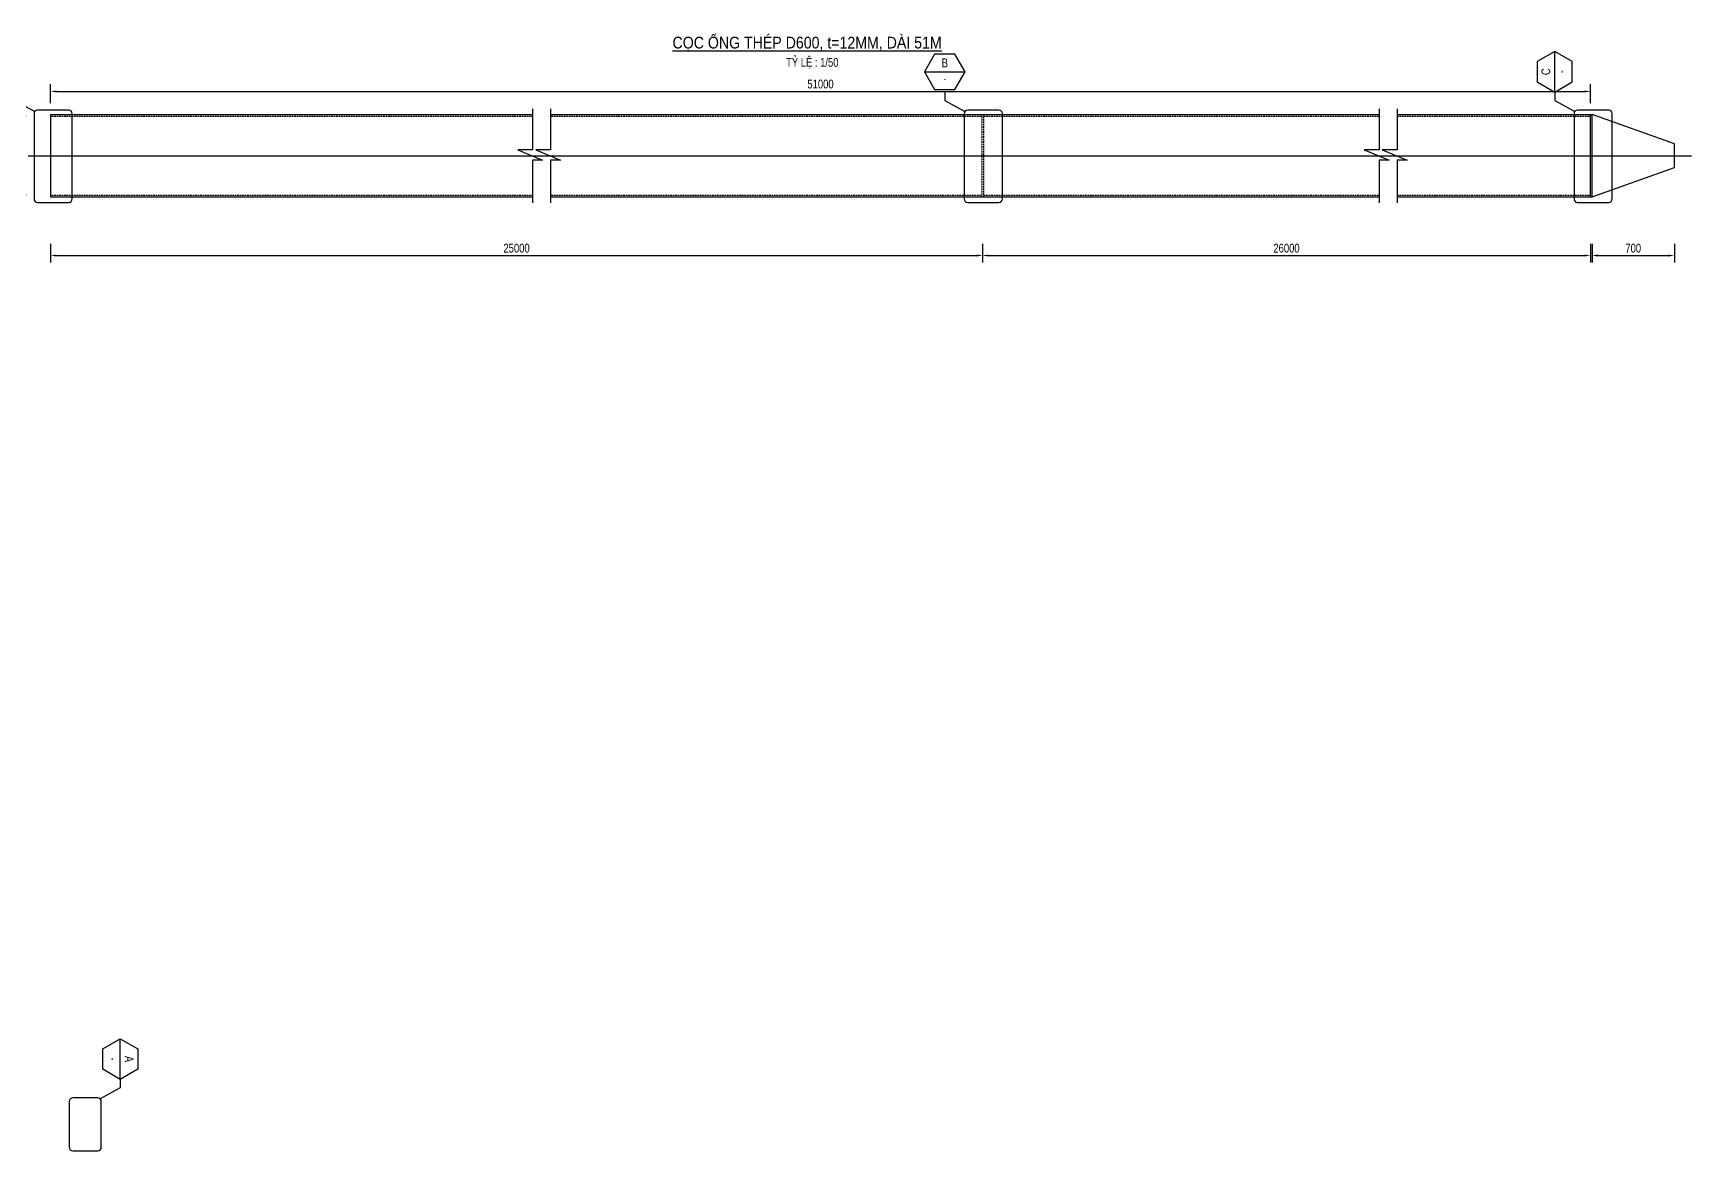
# Model space of a CAD drawing. Header units: millimetres. Extents: x -73021 to 3450336, y 75330 to 1037285.
# Drawn here: x -30586 to -16469, y 110963 to 120470 of the extents above; entities that cross this region are included whole.
import ezdxf
from ezdxf.enums import TextEntityAlignment as Align

# ---------------------------------------------------------------- set-up
doc = ezdxf.new("R2010")
doc.units = ezdxf.units.MM
doc.linetypes.add('CENTER', pattern=[50.8, 31.75, -6.35, 6.35, -6.35])
doc.linetypes.add('HIDDEN', pattern=[0.5, 0.3, -0.2])
for name, color, linetype in [('03_Dimension line', 4, 'Continuous'), ('BAO', 7, 'Continuous'), ('Big_Text_Note', 3, 'Continuous'), ('DIM', 4, 'Continuous'), ('KHUAT', 8, 'HIDDEN'), ('MANH', 4, 'Continuous'), ('TEXT', 3, 'Continuous'), ('Truc', 1, 'CENTER')]:
    doc.layers.add(name, color=color, linetype=linetype)
doc.styles.add('dim', font='romans.shx', dxfattribs={"width": 0.8})
doc.styles.add('Ghi chu', font='vn_vni.shx', dxfattribs={"width": 0.8})
doc.styles.add('Kich Thuoc', font='vn_vni.shx', dxfattribs={"width": 0.8})
doc.styles.add('TXT3', font='vn_vni.shx', dxfattribs={"width": 0.8})
doc.styles.add('TXT5', font='vn_vni.shx', dxfattribs={"width": 0.8})
doc.dimstyles.new('50', dxfattribs={"dimscale": 50, "dimtxt": 1.5, "dimasz": 1.5, "dimexe": 1, "dimexo": 1, "dimgap": 0.8, "dimtad": 1, "dimdec": 0, "dimzin": 0, "dimdsep": 46, "dimtxsty": 'dim', "dimblk": 'OPEN', "dimcen": 0.09, "dimdle": 0.15, "dimclrd": 256, "dimclre": 256, "dimclrt": 4, "dimadec": 0, "dimazin": 0, "dimtfac": 1, "dimtdec": 0, "dimtix": 1, "dimtmove": 1, "dimatfit": 3, "dimldrblk": 'OPEN', "dimfxl": 3, "dimfxlon": 1, "dimtolj": 1, "dimtzin": 0, "dimarcsym": 0})
doc.dimstyles.get("Standard").update_dxf_attribs({"dimscale": 0, "dimtxt": 1.5, "dimasz": 1, "dimexe": 1.2, "dimexo": 0, "dimgap": 0.5, "dimtad": 1, "dimdec": 0, "dimzin": 0, "dimdsep": 46, "dimtxsty": 'Kich Thuoc', "dimcen": 0.09, "dimclrd": 4, "dimclre": 4, "dimclrt": 4, "dimadec": 0, "dimazin": 0, "dimtfac": 1, "dimtdec": 0, "dimtix": 1, "dimtofl": 0, "dimtmove": 0, "dimatfit": 3, "dimfxl": 2, "dimfxlon": 1, "dimtolj": 1, "dimtzin": 0, "dimarcsym": 0})

# ---------------------------------------------------------------- blocks, each defined once
blk = doc.blocks.new('*D83')
at = {"layer": 'BAO', "color": 4, "lineweight": -2, "ltscale": 5}
for p, q in [((-30438, 118679), (-30438, 118519)), ((-30388, 118579), (-22556, 118579)), ((-22506, 118679), (-22506, 118519))]:
    blk.add_line(p, q, dxfattribs=at)
at = {"layer": 'BAO', "color": 4, "ltscale": 5}
for points in [[(-30388, 118587), (-30388, 118570), (-30438, 118579)], [(-22556, 118587), (-22556, 118570), (-22506, 118579)]]:
    blk.add_solid(points, dxfattribs=at)
at = {"layer": 'Defpoints', "color": 0, "ltscale": 5}
for p in [(-30438, 119078), (-22506, 119078), (-22506, 118579)]:
    blk.add_point(p, dxfattribs=at)
at = {"layer": 'BAO', "color": 4, "ltscale": 5, "insert": (-26472, 118641), "char_height": 75, "attachment_point": 5, "style": 'Kich Thuoc'}
blk.add_mtext('\\A1;25000', dxfattribs=at)
blk = doc.blocks.new('*D84')
at = {"layer": 'BAO', "color": 4, "lineweight": -2, "ltscale": 5}
for p, q in [((-22506, 118679), (-22506, 118519)), ((-22456, 118579), (-17382, 118579)), ((-17332, 118679), (-17332, 118519))]:
    blk.add_line(p, q, dxfattribs=at)
at = {"layer": 'BAO', "color": 4, "ltscale": 5}
for points in [[(-22456, 118587), (-22456, 118570), (-22506, 118579)], [(-17382, 118587), (-17382, 118570), (-17332, 118579)]]:
    blk.add_solid(points, dxfattribs=at)
at = {"layer": 'Defpoints', "color": 0, "ltscale": 5}
for p in [(-22506, 119076), (-17332, 119076), (-17332, 118579)]:
    blk.add_point(p, dxfattribs=at)
at = {"layer": 'BAO', "color": 4, "ltscale": 5, "insert": (-19919, 118641), "char_height": 75, "attachment_point": 5, "style": 'Kich Thuoc'}
blk.add_mtext('\\A1;26000', dxfattribs=at)
blk = doc.blocks.new('_OPEN')
at = {"color": 0, "linetype": 'ByBlock'}
for p, q in [((-1, 0.17), (0, 0)), ((0, 0), (-1, -0.17)), ((0, 0), (-1, 0))]:
    blk.add_line(p, q, dxfattribs=at)
blk = doc.blocks.new('*D85')
at = {"layer": '03_Dimension line', "lineweight": -2, "ltscale": 5}
for p, q in [((-30646, 119764), (-30846, 119764)), ((-30796, 119167), (-30796, 119689)), ((-30646, 119092), (-30846, 119092))]:
    blk.add_line(p, q, dxfattribs=at)
at = {"layer": 'Defpoints', "color": 0, "ltscale": 5}
for p in [(-30796, 119764), (-30438, 119764), (-30438, 119092)]:
    blk.add_point(p, dxfattribs=at)
at = {"layer": '03_Dimension line', "lineweight": -2, "ltscale": 5, "xscale": 75, "yscale": 75, "zscale": 75}
for p, rotation in [((-30796, 119764), 90), ((-30796, 119092), 270)]:
    blk.add_blockref('_OPEN', p, dxfattribs=dict(at, rotation=rotation))
at = {"layer": '03_Dimension line', "color": 4, "ltscale": 5, "insert": (-30873, 119428), "char_height": 75, "attachment_point": 5, "rotation": 90, "style": 'dim'}
blk.add_mtext('\\A1;572', dxfattribs=at)
blk = doc.blocks.new('*D86')
at = {"layer": '03_Dimension line', "lineweight": -2, "ltscale": 5}
for p, q in [((-30822, 119778), (-31022, 119778)), ((-30972, 119153), (-30972, 119703)), ((-30822, 119078), (-31022, 119078))]:
    blk.add_line(p, q, dxfattribs=at)
at = {"layer": 'Defpoints', "color": 0, "ltscale": 5}
for p in [(-30972, 119778), (-30438, 119778), (-30438, 119078)]:
    blk.add_point(p, dxfattribs=at)
at = {"layer": '03_Dimension line', "lineweight": -2, "ltscale": 5, "xscale": 75, "yscale": 75, "zscale": 75}
for p, rotation in [((-30972, 119778), 90), ((-30972, 119078), 270)]:
    blk.add_blockref('_OPEN', p, dxfattribs=dict(at, rotation=rotation))
at = {"layer": '03_Dimension line', "color": 4, "ltscale": 5, "insert": (-31049, 119428), "char_height": 75, "attachment_point": 5, "rotation": 90, "style": 'dim'}
blk.add_mtext('\\A1;600', dxfattribs=at)
blk = doc.blocks.new('*D87')
at = {"layer": 'Defpoints', "color": 0, "ltscale": 5}
for p in [(-17332, 119975), (-30438, 119513), (-17332, 119513)]:
    blk.add_point(p, dxfattribs=at)
at = {"layer": 'DIM', "color": 4, "lineweight": -2, "ltscale": 5}
for p, q in [((-30438, 119875), (-30438, 120035)), ((-17332, 119875), (-17332, 120035)), ((-30388, 119975), (-17382, 119975))]:
    blk.add_line(p, q, dxfattribs=at)
at = {"layer": 'DIM', "color": 4, "ltscale": 5}
for points in [[(-30388, 119983), (-30388, 119966), (-30438, 119975)], [(-17382, 119983), (-17382, 119966), (-17332, 119975)]]:
    blk.add_solid(points, dxfattribs=at)
at = {"layer": 'DIM', "color": 4, "ltscale": 5, "insert": (-23885, 120037), "char_height": 75, "attachment_point": 5, "style": 'Kich Thuoc'}
blk.add_mtext('\\A1;51000', dxfattribs=at)
blk = doc.blocks.new('*D88')
at = {"layer": 'BAO', "color": 4, "lineweight": -2, "ltscale": 5}
for p, q in [((-17318, 118679), (-17318, 118519)), ((-17268, 118579), (-16668, 118579)), ((-16618, 118679), (-16618, 118519))]:
    blk.add_line(p, q, dxfattribs=at)
at = {"layer": 'BAO', "color": 4, "ltscale": 5}
for points in [[(-17268, 118587), (-17268, 118570), (-17318, 118579)], [(-16668, 118587), (-16668, 118570), (-16618, 118579)]]:
    blk.add_solid(points, dxfattribs=at)
at = {"layer": 'Defpoints', "color": 0, "ltscale": 5}
for p in [(-17318, 119428), (-16618, 119428), (-16618, 118579)]:
    blk.add_point(p, dxfattribs=at)
at = {"layer": 'BAO', "color": 4, "ltscale": 5, "insert": (-16968, 118641), "char_height": 75, "attachment_point": 5, "style": 'Kich Thuoc'}
blk.add_mtext('\\A1;700', dxfattribs=at)
blk = doc.blocks.new('DETAIL_01')
for p, q in [((-10.39, 6), (-13.86, 0)), ((-3.46, 6), (-10.39, 6)), ((0, 0), (-3.46, 6)), ((-13.86, 0), (0, 0)), ((-13.86, 0), (-10.39, -6)), ((-3.46, -6), (0, 0)), ((-10.39, -6), (-3.46, -6))]:
    blk.add_line(p, q)
at = {"layer": 'Big_Text_Note', "color": 6, "style": 'TXT5', "width": 0.8}
blk.add_attdef('1', text='', height=4, dxfattribs=at).set_placement((-6.93, 3), align=Align.MIDDLE_CENTER)
at = {"layer": 'Big_Text_Note', "color": 3, "style": 'TXT3', "width": 0.8}
blk.add_attdef('-', text='', height=2, dxfattribs=at).set_placement((-6.93, -2.5), align=Align.MIDDLE_CENTER)

msp = doc.modelspace()

# ---------------------------------------------------------------- linework, layer by layer
at = {"layer": 'BAO', "ltscale": 5}
for p, q in [((-30438.23, 119777.59), (-30438.23, 119077.59)), ((-30438.23, 119777.59), (-26335.77, 119777.59)), ((-26183.11, 119777.59), (-22255.66, 119777.59)), ((-22255.66, 119777.59), (-19131.11, 119777.59)), ((-18978.44, 119777.59), (-17317.7, 119777.59)), ((-30438.23, 119077.59), (-26335.77, 119077.59)), ((-26183.11, 119077.59), (-22755.66, 119077.59)), ((-22755.66, 119077.59), (-19131.11, 119077.59)), ((-18978.44, 119077.59), (-17317.7, 119077.59))]:
    msp.add_line(p, q, dxfattribs=at)
at = {"layer": 'BAO', "color": 7}
for points in [[(-17331.7, 119077.59), (-17331.7, 119777.59)], [(-17317.7, 119077.59), (-16617.7, 119327.59), (-16617.7, 119527.59), (-17317.7, 119777.59)], [(-17317.7, 119077.59), (-17317.7, 119777.59)]]:
    msp.add_lwpolyline(points, dxfattribs=at)
at = {"layer": 'DIM'}
for p, q in [((-30743.14, 119896.52), (-30572.55, 119803.07)), ((-22827.02, 119969.01), (-22827.02, 119896.52)), ((-22827.02, 119896.52), (-22656.44, 119803.07)), ((-17636.62, 119969.01), (-17636.62, 119896.52)), ((-17636.62, 119896.52), (-17466.03, 119803.07)), ((-29844.33, 111570.28), (-29844.33, 111497.79)), ((-29844.33, 111497.79), (-30014.91, 111404.33))]:
    msp.add_line(p, q, dxfattribs=at)
at = {"layer": 'KHUAT', "ltscale": 5}
for p, q in [((-30438.23, 119763.59), (-26335.77, 119763.59)), ((-26183.11, 119763.59), (-22512.66, 119763.59)), ((-22512.66, 119777.59), (-22512.66, 119077.59)), ((-22498.66, 119777.59), (-22498.66, 119077.59)), ((-22498.66, 119763.59), (-19131.11, 119763.59)), ((-18978.44, 119763.59), (-17331.7, 119763.59)), ((-30438.23, 119091.59), (-26335.77, 119091.59)), ((-26183.11, 119091.59), (-22512.66, 119091.59)), ((-22498.66, 119091.59), (-19131.11, 119091.59)), ((-18978.44, 119091.59), (-17331.7, 119091.59))]:
    msp.add_line(p, q, dxfattribs=at)
at = {"layer": 'MANH'}
for p, q in [((-30578.42, 119785.25), (-30578.42, 119060.53)), ((-30283.61, 119815.58), (-30548.46, 119815.25)), ((-30253.56, 119060.53), (-30253.56, 119785.58)), ((-22662.3, 119785.25), (-22662.3, 119060.53)), ((-22367.49, 119815.58), (-22632.35, 119815.25)), ((-22337.44, 119060.53), (-22337.44, 119785.58)), ((-17471.9, 119785.25), (-17471.9, 119060.53)), ((-17177.08, 119815.58), (-17441.94, 119815.25)), ((-17147.04, 119060.53), (-17147.04, 119785.58)), ((-30548.42, 119030.53), (-30283.56, 119030.53)), ((-22632.3, 119030.53), (-22367.44, 119030.53)), ((-17441.9, 119030.53), (-17177.04, 119030.53)), ((-30278.83, 111382.78), (-30278.83, 110993.11)), ((-30036.15, 111413.1), (-30248.88, 111412.78)), ((-30006.11, 110993.11), (-30006.11, 111383.1)), ((-30248.83, 110963.11), (-30036.11, 110963.11))]:
    msp.add_line(p, q, dxfattribs=at)
at = {"layer": 'MANH', "ltscale": 5}
for p, q in [((-26335.77, 119827.59), (-26335.77, 119477.91)), ((-26183.11, 119827.59), (-26183.11, 119477.91)), ((-19131.11, 119827.59), (-19131.11, 119477.91)), ((-18978.44, 119827.59), (-18978.44, 119477.91)), ((-26335.77, 119477.91), (-26461.53, 119477.91)), ((-26461.53, 119477.91), (-26250.21, 119389.31)), ((-26183.11, 119477.91), (-26308.87, 119477.91)), ((-26308.87, 119477.91), (-26097.55, 119389.31)), ((-19131.11, 119477.91), (-19256.87, 119477.91)), ((-19256.87, 119477.91), (-19045.55, 119389.31)), ((-18978.44, 119477.91), (-19104.2, 119477.91)), ((-19104.2, 119477.91), (-18892.88, 119389.31)), ((-26250.21, 119389.31), (-26335.77, 119389.31)), ((-26335.77, 119389.31), (-26335.77, 119027.59)), ((-26097.55, 119389.31), (-26183.11, 119389.31)), ((-26183.11, 119389.31), (-26183.11, 119027.59)), ((-19131.11, 119389.31), (-19131.11, 119027.59)), ((-19045.55, 119389.31), (-19131.11, 119389.31)), ((-18978.44, 119389.31), (-18978.44, 119027.59)), ((-18892.88, 119389.31), (-18978.44, 119389.31))]:
    msp.add_line(p, q, dxfattribs=at)
at = {"layer": 'MANH'}
for centre, start, end in [((-30548.42, 119785.25), 90.088376, 180), ((-30283.56, 119785.58), 0, 90.088376), ((-22632.3, 119785.25), 90.088376, 180), ((-22367.44, 119785.58), 0, 90.088376), ((-17441.9, 119785.25), 90.088376, 180), ((-17177.04, 119785.58), 0, 90.088376), ((-30548.42, 119060.53), 180, 270), ((-30283.56, 119060.53), 270, 0), ((-22632.3, 119060.53), 180, 270), ((-22367.44, 119060.53), 270, 0), ((-17441.9, 119060.53), 180, 270), ((-17177.04, 119060.53), 270, 0), ((-30248.83, 111382.78), 90.088376, 180), ((-30036.11, 111383.1), 0, 90.088376), ((-30248.83, 110993.11), 180, 270), ((-30036.11, 110993.11), 270, 0)]:
    msp.add_arc(centre, 30, start, end, dxfattribs=at)
at = {"layer": 'Truc', "ltscale": 0.1}
for p, q in [((-30629.5, 119427.59), (-22512.66, 119427.59)), ((-22514.56, 119427.59), (-16469.32, 119427.59))]:
    msp.add_line(p, q, dxfattribs=at)

# ---------------------------------------------------------------- block references
ref = msp.add_blockref('DETAIL_01', (-22653.82, 120142.22), dxfattribs=dict(xscale=25, yscale=25, zscale=25))
ref.add_attrib('1', 'B', dxfattribs={"layer": 'Big_Text_Note', "color": 6, "height": 75, "style": 'TXT5', "width": 0.8}).set_placement((-22827.02, 120217.22), align=Align.MIDDLE_CENTER)
ref.add_attrib('-', '-', dxfattribs={"layer": 'Big_Text_Note', "color": 3, "height": 62.5, "rotation": 180, "style": 'TXT3', "width": 0.8}).set_placement((-22827.02, 120070.79), align=Align.MIDDLE_CENTER)
ref = msp.add_blockref('DETAIL_01', (-17636.62, 120315.42), dxfattribs=dict(xscale=25, yscale=25, zscale=25, rotation=90))
ref.add_attrib('1', 'C', dxfattribs={"layer": 'Big_Text_Note', "color": 6, "height": 75, "rotation": 90, "style": 'TXT5', "width": 0.8}).set_placement((-17711.62, 120142.21), align=Align.MIDDLE_CENTER)
ref.add_attrib('-', '-', dxfattribs={"layer": 'Big_Text_Note', "color": 3, "height": 62.5, "rotation": 270, "style": 'TXT3', "width": 0.8}).set_placement((-17565.19, 120142.21), align=Align.MIDDLE_CENTER)
ref = msp.add_blockref('DETAIL_01', (-29844.33, 111916.69), dxfattribs=dict(xscale=-25, yscale=25, zscale=25, rotation=270))
ref.add_attrib('1', 'A', dxfattribs={"layer": 'Big_Text_Note', "color": 6, "height": 75, "rotation": 270, "style": 'TXT5', "width": 0.8}).set_placement((-29769.32, 111743.48), align=Align.MIDDLE_CENTER)
ref.add_attrib('-', '-', dxfattribs={"layer": 'Big_Text_Note', "color": 3, "height": 62.5, "rotation": 270, "style": 'TXT3', "width": 0.8}).set_placement((-29906.83, 111743.48), align=Align.MIDDLE_CENTER)

# ---------------------------------------------------------------- texts
at = {"layer": 'TEXT', "style": 'Ghi chu', "width": 0.9}
msp.add_text('%%UCOÏC OÁNG THEÙP D600, t=12MM, DAØI 51M', height=100, dxfattribs=at).set_placement((-25144.23, 120339.63))
at = {"layer": 'TEXT', "color": 1, "style": 'Ghi chu', "width": 0.8}
msp.add_text('TYÛ LEÄ : 1/50', height=75, dxfattribs=at).set_placement((-24177.95, 120184.27))

# ---------------------------------------------------------------- dimensions: what is measured, and where the dimension line sits
at = {"layer": '03_Dimension line', "ltscale": 5}
dim = msp.add_linear_dim(base=(-30971.73, 119777.59), p1=(-30438.23, 119077.59), p2=(-30438.23, 119777.59), angle=90, text='600', dimstyle='50', dxfattribs=at)
dim.commit()
dim.dimension.update_dxf_attribs({"geometry": '*D86', "text_midpoint": (-31049.23, 119427.59)})
dim = msp.add_aligned_dim(p1=(-30438.23, 119091.59), p2=(-30438.23, 119763.59), distance=357.74, text='572', dimstyle='50', dxfattribs=at)
dim.commit()
dim.dimension.update_dxf_attribs({"geometry": '*D85', "text_midpoint": (-30873.47, 119427.59)})
at = {"layer": 'BAO', "ltscale": 5}
dim = msp.add_aligned_dim(p1=(-17317.7, 119427.59), p2=(-16617.7, 119427.59), distance=-848.84, dimstyle='Standard', override={"dimscale": 50.000041}, dxfattribs=at)
dim.commit()
dim.dimension.update_dxf_attribs({"geometry": '*D88', "text_midpoint": (-16967.7, 118641.25)})
for base, p1, p2, text, picture, middle in [((-22505.66, 118578.75), (-30438.23, 119077.59), (-22505.66, 119077.59), '25000', '*D83', (-26471.94, 118641.25)), ((-17331.7, 118578.75), (-22505.66, 119075.59), (-17331.7, 119075.59), '26000', '*D84', (-19918.68, 118641.25))]:
    dim = msp.add_linear_dim(base=base, p1=p1, p2=p2, text=text, dimstyle='Standard', override={"dimscale": 50.000041}, dxfattribs=at)
    dim.commit()
    dim.dimension.update_dxf_attribs({"geometry": picture, "text_midpoint": middle})
at = {"layer": 'DIM', "ltscale": 5}
dim = msp.add_linear_dim(base=(-17331.7, 119974.68), p1=(-30438.23, 119513.24), p2=(-17331.7, 119513.24), text='51000', dimstyle='Standard', override={"dimscale": 50.000041}, dxfattribs=at)
dim.commit()
dim.dimension.update_dxf_attribs({"geometry": '*D87', "text_midpoint": (-23884.97, 120037.18)})

doc.saveas('drawing.dxf')
